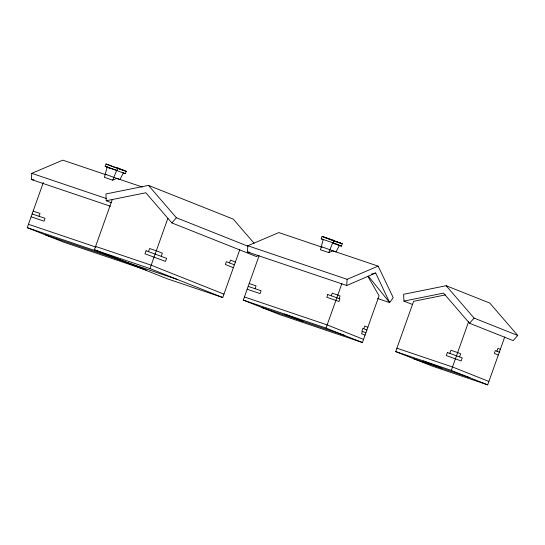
<?xml version="1.0" encoding="UTF-8"?>
<svg xmlns="http://www.w3.org/2000/svg" width="545" height="545" viewBox="0 0 545 545"><rect width="100%" height="100%" fill="white"/><g stroke="black" fill="none" stroke-linecap="round" stroke-linejoin="round"><path stroke-width="0.82" d="M110.376 206.214L31.385 179.53L31.774 173.337L62.791 160.155L106.084 174.781M323.219 239.534L320.426 249.774L328.764 252.587L332.872 250.843L378.128 266.13L393.224 297.665L389.655 302.584L375.682 273.004L346.729 285.505L247.43 251.96L247.818 245.768L278.836 232.586L322.129 247.212M346.729 285.505L347.117 279.319L378.128 266.13M142.436 187.064L116.828 178.413L112.726 180.157L104.388 177.343L107.181 167.104L125.405 173.712L126.256 171.321L106.03 163.99L105.178 166.382L108.952 167.887M27.25 227.674L109.995 255.625L146.38 270.102L63.636 242.15L27.25 227.674L43.328 182.514M39.002 216.276L40.01 213.436L33.143 211.119M112.726 180.157L116.684 170.319M117.952 168.017L117.1 170.408L105.178 166.382M239.807 249.596L222.742 297.529L167.145 278.747L94.38 249.794L112.277 199.531M148.499 251.558L149.589 248.506L156.313 250.775L162.356 253.18L161.266 256.232M222.742 297.529L149.977 268.576L167.874 218.307M229.506 262.894L230.501 260.101L235.379 262.043M367.882 276.397L379.068 295.785L362.425 342.533L279.674 314.581L243.295 300.104L259.093 255.741M255.046 288.714L256.055 285.873L249.188 283.55M323.492 239.718L321.223 238.812L322.075 236.421L333.996 240.454L333.145 242.845L341.449 246.149L342.301 243.758L324.071 237.143M328.764 252.587L332.729 242.75L339.453 245.427L335.958 251.96L321.516 246.715M331.326 295.778L332.252 293.183L337.791 295.056L340.087 295.969L339.16 298.558M362.425 342.533L326.039 328.056L341.872 283.598M362.445 331.394L361.607 333.744L365.061 335.121M363.76 328.744L364.728 326.026L367.855 327.272M504.759 336.912L487.686 384.845L432.096 366.063L395.711 351.586L413.614 301.317L445.524 294.886M449.829 353.351L450.919 350.292L457.643 352.567L460.661 353.766L459.578 356.825M487.686 384.845L451.308 370.368L468.639 321.679M496.897 351.178L497.885 348.384L500.324 349.359M123.408 172.99L119.92 179.53L105.471 174.284M254.086 243.247L233.267 219.131L148.458 185.382L105.941 193.952L106.248 200.744L145.828 192.766L171.839 222.905L176.396 217.755L247.852 246.183M257.662 255.503L256.647 256.647L171.839 222.905M469.531 323.246L474.089 318.096L517.75 335.468L513.192 340.618L469.531 323.246L443.521 293.108L403.94 301.085L403.634 294.293L446.151 285.723L489.812 303.095L517.75 335.468M371.561 274.04L375.682 273.004M31.385 179.53L33.892 179.809M247.43 251.96L249.937 252.24M330.795 239.82L340.305 243.036M335.148 241.34L342.301 243.758M114.75 167.39L126.256 171.321M321.223 238.812L333.145 242.845M336.285 244.351L337.866 244.889M333.499 243.458L335.093 243.997M339.065 245.339L341.449 246.149M123.02 172.908L125.405 173.712M247.818 245.768L347.117 279.319M31.774 173.337L106.479 198.578M377.644 298.524L389.655 302.584L368.359 276.172M248.179 286.391L261.089 290.751L260.074 293.591L247.164 289.231M32.135 213.96L45.044 218.32L44.029 221.161L31.12 216.801M95.586 246.408L151.183 265.19L223.947 294.143M396.917 348.201L452.514 366.983L488.892 381.459M244.419 296.957L327.163 324.909L363.542 339.385M28.456 224.288L95.975 247.096M94.38 249.794L149.977 268.576M243.295 300.104L326.039 328.056M395.711 351.586L451.308 370.368M261.484 307.346L344.229 335.298M413.9 358.821L469.497 377.603M45.439 234.909L177.397 279.49M322.075 236.421L330.052 239.528M117.536 167.928L124.26 170.599M106.03 163.99L114.007 167.09M107.181 167.104L109.422 167.996M403.94 301.085L412.517 304.498M499.329 352.145L495.33 350.551L494.315 353.405L498.314 354.999M106.248 200.744L111.255 202.733M234.384 264.829L226.379 261.648L225.364 264.502L233.369 267.69M366.887 329.991L362.854 328.383L361.86 331.162L365.899 332.77M423.506 360.974L441.702 368.216M284.667 314.084L302.857 321.318M446.151 285.723L474.089 318.096M148.458 185.382L176.396 217.755M146.053 250.734L144.963 253.786L165.489 261.402L166.579 258.35L146.053 250.734M327.77 294.572L326.823 297.229L338.983 301.521L339.923 298.864L327.77 294.572M447.384 352.52L446.294 355.578L461.145 360.933L462.235 357.881L447.384 352.52"/></g></svg>
